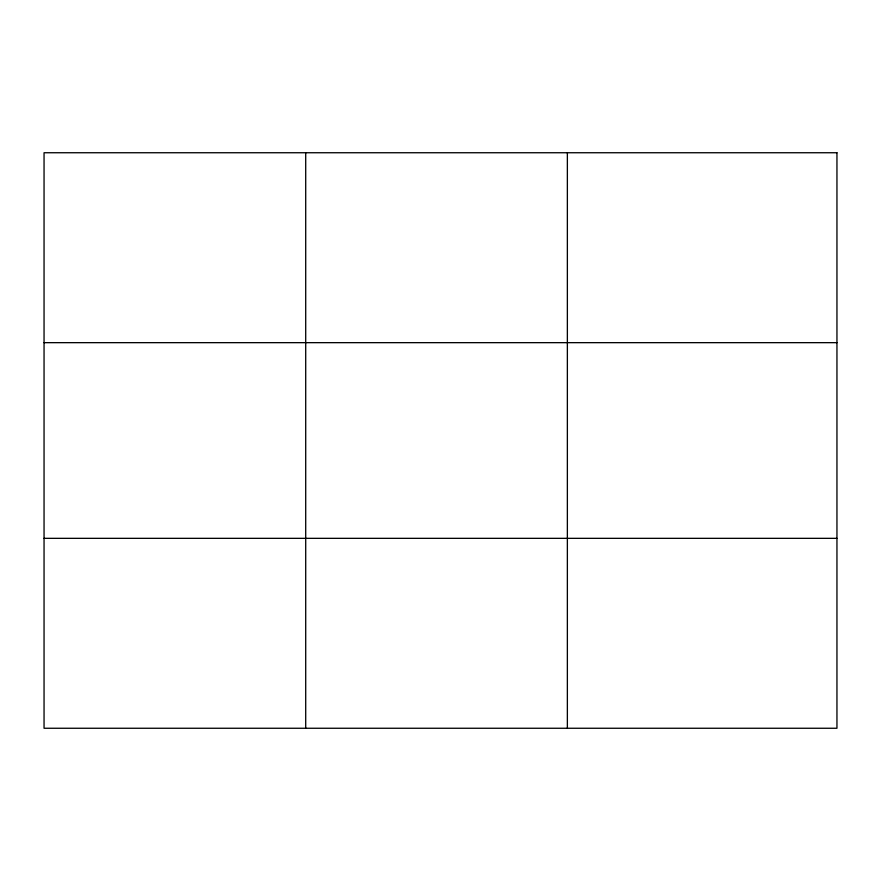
<?xml version="1.0" encoding="UTF-8"?>
<svg xmlns="http://www.w3.org/2000/svg" width="881" height="881" viewBox="0 0 881 881"><rect width="100%" height="100%" fill="white"/><g stroke="black" fill="none" stroke-linecap="round" stroke-linejoin="round"><path stroke-width="1.32" d="M305.707 152.743L305.707 728.257M567.364 152.743L567.364 728.257M44.05 342.665L836.95 342.665M44.05 538.335L836.95 538.335M836.95 152.743L836.95 728.257L44.05 728.257L44.05 152.743L836.95 152.743"/></g></svg>
